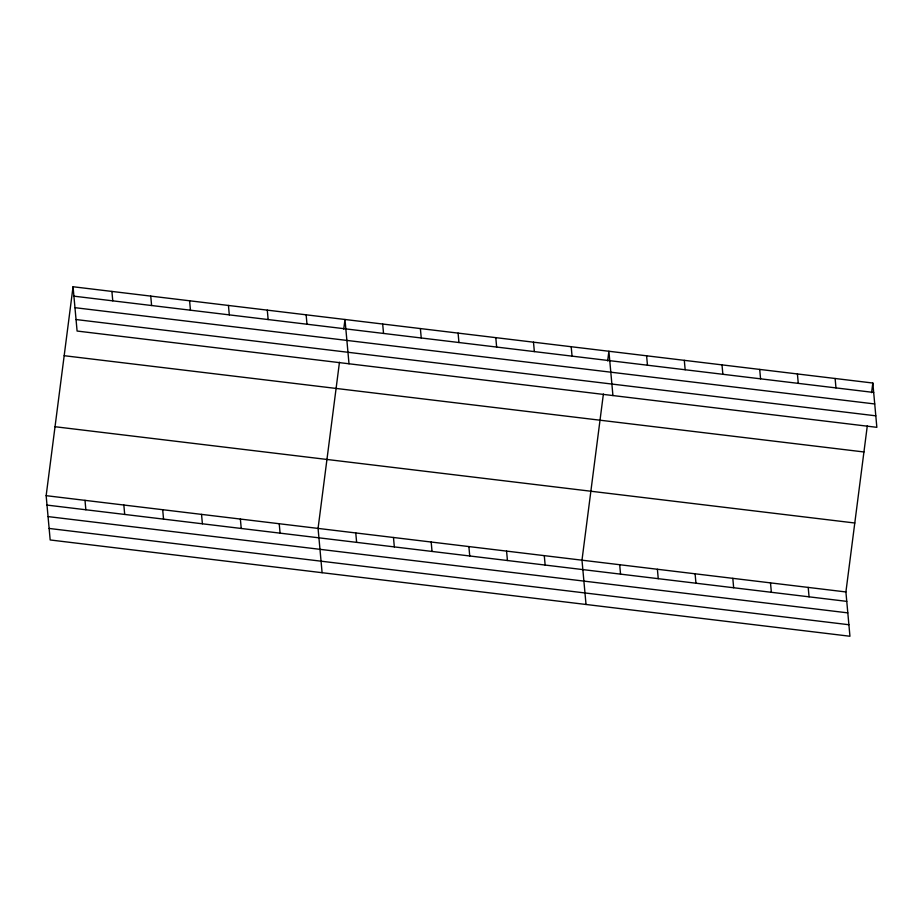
<?xml version="1.0" encoding="UTF-8"?>
<svg xmlns="http://www.w3.org/2000/svg" width="923" height="923" viewBox="0 0 923 923"><rect width="100%" height="100%" fill="white"/><g stroke="black" fill="none" stroke-linecap="round" stroke-linejoin="round"><path stroke-width="1.38" d="M867.308 425.78L845.906 591.955L849.945 636.247L50.177 539.967L46.15 495.674L73.055 286.753L872.823 383.033L876.85 427.326L77.094 331.045L73.055 286.753M339.468 362.231L318.066 528.406L322.104 572.698M343.737 329.142L344.983 319.485L349.009 363.789M603.388 394.006L581.986 560.18L586.024 604.473M607.657 360.916L608.903 351.259L612.93 395.552M871.577 392.679L872.823 383.033M73.921 296.168L873.677 392.448M74.971 307.682L874.727 403.962M76.044 319.543L875.8 415.823M64.183 355.701L863.94 451.97M55.034 426.726L854.79 523.006M46.15 495.674L845.906 591.955M47.004 505.089L846.76 601.369M48.054 516.592L847.81 612.872M49.138 528.452L848.895 624.733M835.119 378.488L835.973 387.902M797.414 373.953L798.268 383.368M808.202 587.409L809.067 596.823M759.71 369.419L760.564 378.834M770.497 582.875L771.363 592.289M722.005 364.873L722.859 374.288M732.804 578.329L733.658 587.743M684.301 360.339L685.166 369.754M695.1 573.794L695.954 583.209M646.596 355.793L647.461 365.208M657.395 569.26L658.249 578.675M619.691 564.714L620.544 574.129M571.199 346.725L572.052 356.14M533.494 342.179L534.348 351.594M544.282 555.634L545.147 565.049M495.789 337.645L496.643 347.06M506.577 551.1L507.442 560.515M458.085 333.099L458.939 342.514M468.884 546.566L469.738 555.981M420.38 328.565L421.246 337.98M431.179 542.02L432.033 551.435M382.676 324.031L383.541 333.445M393.475 537.486L394.329 546.901M355.77 532.94L356.624 542.355M306.136 314.812L306.99 324.227M267.289 310.14L268.143 319.554M279.219 523.733L280.084 533.148M228.443 305.455L229.296 314.87M240.372 519.049L241.238 528.464M189.596 300.783L190.45 310.197M201.537 514.376L202.391 523.791M150.749 296.11L151.603 305.525M162.69 509.704L163.544 519.118M111.902 291.426L112.768 300.84M123.844 505.019L124.697 514.434M84.997 500.347L85.851 509.761"/></g></svg>
